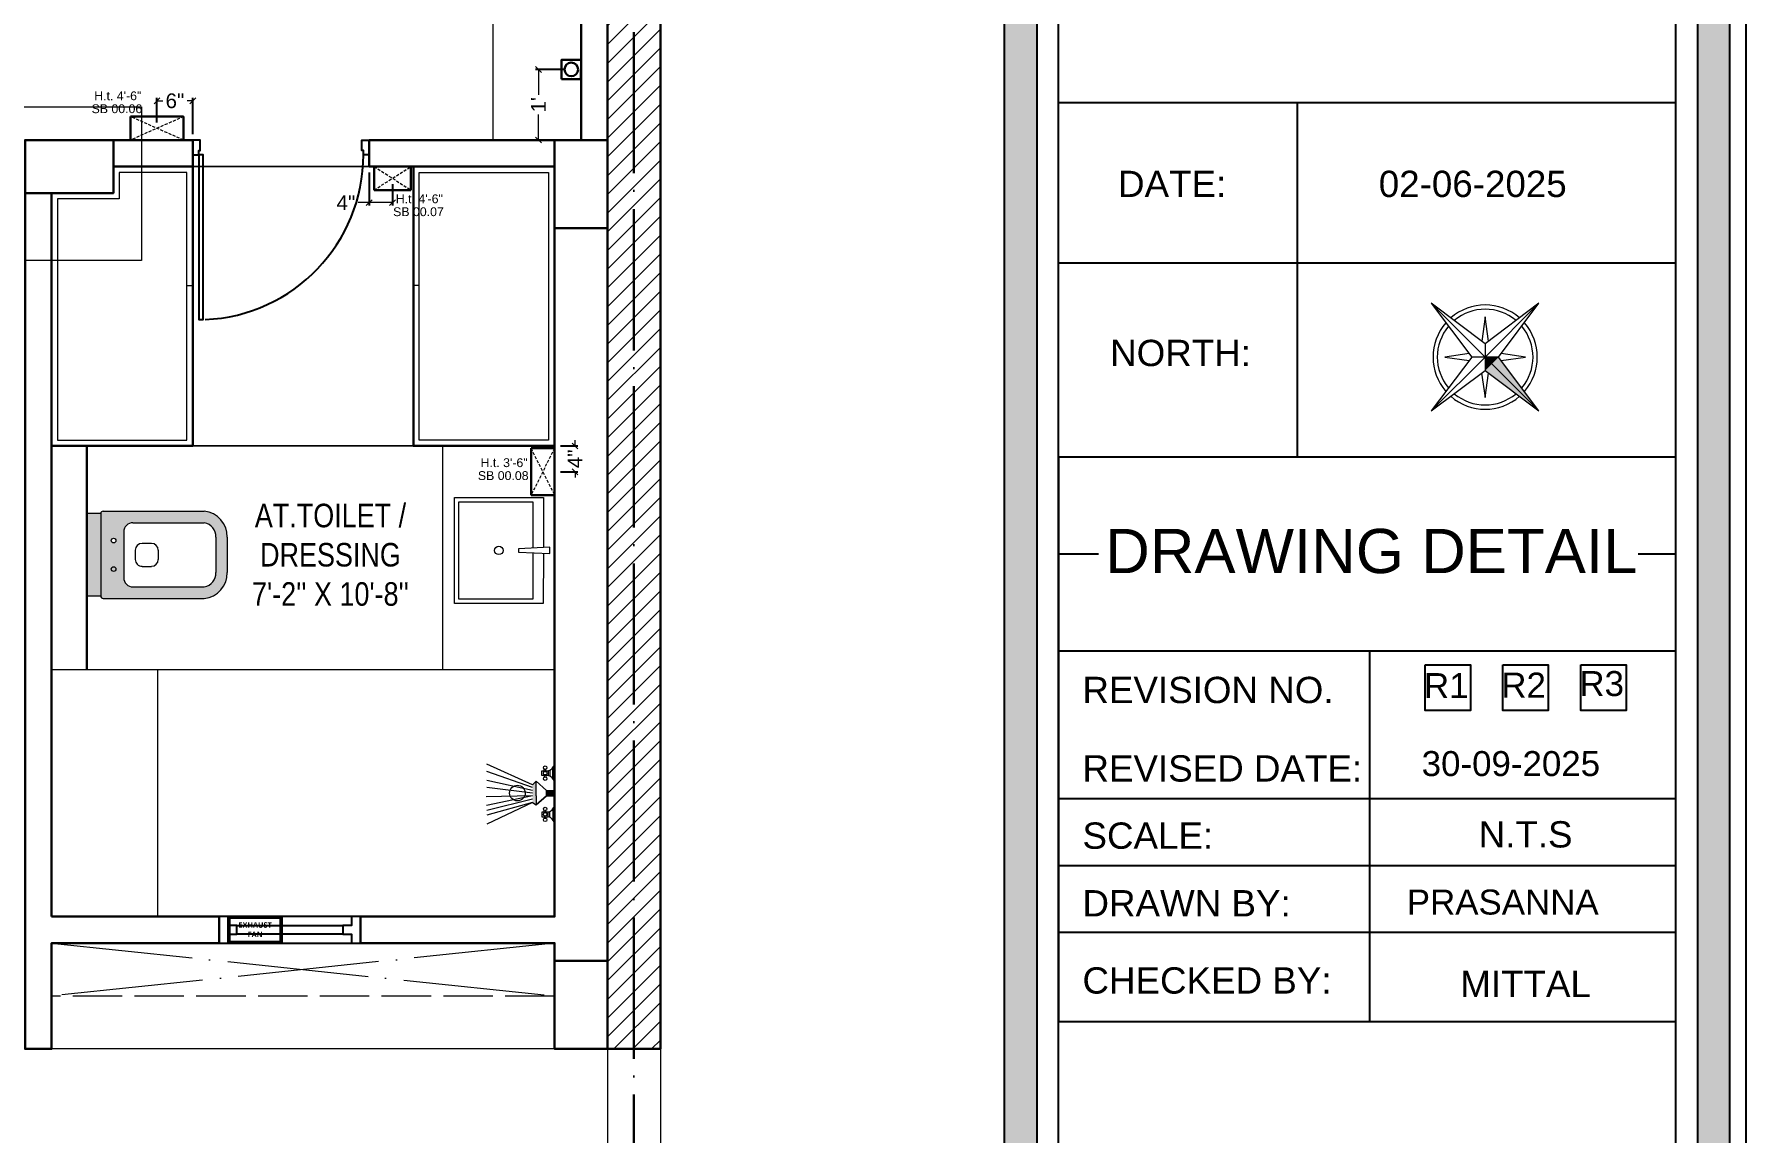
# Model space of a CAD drawing. Header units: millimetres. Extents: x 56222 to 3066687, y -650199 to -121287.
# Drawn here: x 140615.4 to 140906.4, y -177319.2 to -177132.5 of the extents above; entities that cross this region are included whole.
import ezdxf
from ezdxf.enums import TextEntityAlignment as Align

# ---------------------------------------------------------------- set-up
doc = ezdxf.new("R2010")
doc.units = ezdxf.units.MM
doc.header["$MEASUREMENT"] = 0
doc.header["$PDMODE"] = 35
for name, pattern in [('ACAD_ISO02W100', [15, 12, -3]), ('ACAD_ISO04W100', [30, 24, -3, 0, -3]), ('DASHED', [0.75, 0.5, -0.25]), ('DASHED2', [0.375, 0.25, -0.125])]:
    doc.linetypes.add(name, pattern=pattern)
doc.layers.get('Defpoints').update_dxf_attribs({"color": 220})
doc.layers.add('AR DOOR', color=40, linetype='Continuous')
doc.layers.add('AR ELE-5', color=134, linetype='Continuous')
for name, color, linetype, lineweight in [('COLUMN', 1, 'Continuous', 30), ('dim05', 1, 'Continuous', 13), ('el', 7, 'Continuous', 20), ('ELEC-wires', 1, 'DASHED2', 13), ('Electrical', 84, 'Continuous', 30), ('FIRST FLOOR ( TEXT )', 7, 'Continuous', 9), ('FURNI', 25, 'Continuous', 5), ('FURNITURE', 32, 'Continuous', 9), ('GROUND FLOOR', 7, 'Continuous', 9), ('GROUND FLOOR  ( HATCH )', 251, 'Continuous', 9), ('GROUND FLOOR  ( PLINE )', 251, 'Continuous', 30), ('NAME PLATE', 7, 'Continuous', 25), ('title block', 7, 'Continuous', 9), ('UTILITY', 48, 'Continuous', 9), ('wall', 7, 'Continuous', 30), ('X_PLOT', 1, 'Continuous', 9), ('XX~SLAB ( BEAM )~ ( DIM )', 7, 'Continuous', 9), ('XX~STR BEAM', 5, 'ACAD_ISO02W100', 9)]:
    doc.layers.add(name, color=color, linetype=linetype, lineweight=lineweight)
doc.layers.add('XX~SLAB ( PLINE )', color=251, linetype='Continuous', plot=False)
doc.styles.add('Arial', font='arial.ttf')
doc.styles.add('KATHA', font='swissc.ttf')
doc.styles.get("Standard").update_dxf_attribs({"font": 'arial.ttf', "height": 6})
doc.dimstyles.new('ISO-25', dxfattribs={"dimtxt": 2.5, "dimasz": 1, "dimexe": 0.5, "dimexo": 1, "dimtad": 0, "dimdec": 1, "dimlunit": 4, "dimtxsty": 'Standard', "dimblk": 'OBLIQUE', "dimcen": 2.5, "dimclrd": 1, "dimclre": 1, "dimclrt": 5, "dimadec": 0, "dimazin": 0, "dimtfac": 1, "dimtdec": 1, "dimtmove": 0, "dimatfit": 3, "dimfxl": 1, "dimlwd": -1, "dimarcsym": 0})

# ---------------------------------------------------------------- blocks, each defined once
blk = doc.blocks.new('4t')
at = {"transparency": 33554607}
h = blk.add_hatch(color=1, dxfattribs=at)
h.dxf.hatch_style = 1
h.paths.add_polyline_path([(45531.33, -35822.29), (45529.23, -35821.83), (45528.09, -35837.01)])
h = blk.add_hatch(color=1, dxfattribs=at)
h.dxf.hatch_style = 1
h.paths.add_polyline_path([(45533.44, -35822.75), (45531.33, -35822.29), (45528.09, -35837.01)])
h = blk.add_hatch(color=1, dxfattribs=at)
h.dxf.hatch_style = 1
h.paths.add_polyline_path([(45531.8, -35820.19), (45529.23, -35821.83), (45531.33, -35822.29)])
h = blk.add_hatch(color=1, dxfattribs=at)
h.dxf.hatch_style = 1
h.paths.add_polyline_path([(45531.8, -35820.19), (45531.33, -35822.29), (45533.44, -35822.75)])
at = {"layer": 'title block', "color": 7, "lineweight": 9}
for p, q in [((45535.51, -35803.37), (45530.16, -35817.62)), ((45535.51, -35803.37), (45531.8, -35820.19)), ((45534.36, -35818.55), (45535.51, -35803.37)), ((45530.5, -35816.7), (45526.88, -35812.49)), ((45526.88, -35812.49), (45529.18, -35817.55)), ((45539.5, -35815.27), (45534.44, -35817.57)), ((45535.28, -35818.89), (45539.5, -35815.27)), ((45530.16, -35817.62), (45514.98, -35816.48)), ((45514.98, -35816.48), (45529.23, -35821.83)), ((45514.98, -35816.48), (45531.8, -35820.19)), ((45531.8, -35820.19), (45530.16, -35817.62)), ((45534.36, -35818.55), (45531.8, -35820.19)), ((45548.62, -35823.9), (45534.36, -35818.55)), ((45528.31, -35821.48), (45524.1, -35825.11)), ((45524.1, -35825.11), (45529.16, -35822.81)), ((45531.8, -35820.19), (45528.09, -35837.01)), ((45529.23, -35821.83), (45528.09, -35837.01)), ((45528.09, -35837.01), (45533.44, -35822.75)), ((45531.8, -35820.19), (45529.23, -35821.83)), ((45533.44, -35822.75), (45531.8, -35820.19)), ((45531.8, -35820.19), (45548.62, -35823.9)), ((45533.44, -35822.75), (45548.62, -35823.9)), ((45536.71, -35827.89), (45534.42, -35822.83)), ((45533.09, -35823.67), (45536.71, -35827.89))]:
    blk.add_line(p, q, dxfattribs=at)
for radius, start, end in [(11.79, 81.36, 163.7665), (10.83, 82.4286, 162.6979), (10.83, 352.4286, 72.6979), (11.79, 351.36, 73.7665), (11.79, 171.36, 253.7665), (10.83, 172.4286, 252.6979), (11.79, 261.36, 343.7665), (10.83, 262.4286, 342.6979)]:
    blk.add_arc((45531.8, -35820.19), radius, start, end, dxfattribs=at)
blk = doc.blocks.new('LAYOUT FILE')
at = {"layer": 'NAME PLATE', "true_color": 0xd39e00}
h = blk.add_hatch(color=42, dxfattribs=at)
h.paths.add_polyline_path([(3346889.83, -513806.18), (3346889.83, -514260.7), (3347535.56, -514260.7), (3347535.56, -513806.18)])
h.paths.add_polyline_path([(3346894.36, -513810.71), (3347531.03, -513810.71), (3347531.03, -514256.17), (3346894.36, -514256.17)], flags=16)
blk.add_hatch(color=42, dxfattribs=at).paths.add_polyline_path([(3347433.6, -514256.17), (3347438.13, -514256.17), (3347438.13, -513806.18), (3347433.6, -513806.18)])
at = {"layer": 'NAME PLATE', "color": 42, "true_color": 0xd39e00}
for p, q in [((3347527.96, -513994.31), (3347441.2, -513994.31)), ((3347474.77, -513994.31), (3347474.77, -514044.12)), ((3347527.96, -514016.86), (3347441.2, -514016.86)), ((3347527.96, -514044.12), (3347441.2, -514044.12)), ((3347441.2, -514044.12), (3347441.2, -514123.43)), ((3347527.96, -514044.12), (3347527.96, -514123.43)), ((3347441.2, -514057.72), (3347446.81, -514057.72)), ((3347522.72, -514057.72), (3347527.96, -514057.72)), ((3347441.2, -514071.32), (3347527.96, -514071.32)), ((3347484.98, -514123.43), (3347484.98, -514071.32)), ((3347527.96, -514092.16), (3347441.2, -514092.16)), ((3347527.96, -514101.55), (3347441.2, -514101.55)), ((3347527.96, -514110.94), (3347441.2, -514110.94)), ((3347441.2, -514123.43), (3347527.96, -514123.43))]:
    blk.add_line(p, q, dxfattribs=at)
for points in [[(3346887.56, -513803.91), (3347537.83, -513803.91), (3347537.83, -514262.96), (3346887.56, -514262.96)], [(3346889.83, -513806.18), (3347535.56, -513806.18), (3347535.56, -514260.7), (3346889.83, -514260.7)], [(3347433.6, -514256.17), (3347433.6, -513806.18), (3347438.13, -513806.18), (3347438.13, -514256.17)], [(3346894.36, -513810.71), (3347531.03, -513810.71), (3347531.03, -514256.17), (3346894.36, -514256.17)], [(3347441.2, -514252.44), (3347441.2, -513814.44), (3347527.96, -513814.44), (3347527.96, -514252.44)], [(3347492.73, -514073.33), (3347499.12, -514073.33), (3347499.12, -514079.72), (3347492.73, -514079.72)], [(3347503.67, -514073.33), (3347510.06, -514073.33), (3347510.06, -514079.72), (3347503.67, -514079.72)], [(3347514.62, -514073.33), (3347521.01, -514073.33), (3347521.01, -514079.72), (3347514.62, -514079.72)]]:
    blk.add_lwpolyline(points, close=True, dxfattribs=at)
at = {"layer": 'NAME PLATE', "xscale": 0.6215000753186288, "yscale": 0.6215000753186288, "zscale": 0.6215000753186288, "rotation": 57.43675864906671}
blk.add_blockref('4t', (3313507.76, -525897.34), dxfattribs=at)
at = {"layer": 'NAME PLATE', "style": 'Arial'}
for s, height, p in [('DATE:', 3.699, (3347457.17, -514007.54)), ('02-06-2025', 3.699, (3347499.44, -514007.54)), ('NORTH:', 3.699, (3347458.35, -514031.31)), ('DRAWING DETAIL', 6.2234, (3347485.18, -514060.42)), ('REVISION NO.', 3.6986, (3347462.21, -514078.69)), ('REVISED DATE: ', 3.6986, (3347464.94, -514089.72)), ('SCALE:', 3.699, (3347453.75, -514099.17)), ('DRAWN BY:', 3.699, (3347459.2, -514108.68)), ('CHECKED BY:', 3.6986, (3347462.07, -514119.53)), ('MITTAL', 3.699, (3347506.87, -514120.02))]:
    blk.add_text(s, height=height, dxfattribs=at).set_placement(p, align=Align.CENTER)
at = {"layer": 'NAME PLATE', "insert": (3347506.87, -514095.29, 0), "char_height": 3.699, "width": 7.2187, "attachment_point": 2, "style": 'Arial'}
blk.add_mtext('N.T.S', dxfattribs=at)
blk = doc.blocks.new('A$C3EC62B37')
at = {"layer": 'FURNITURE', "lineweight": 30, "ltscale": 0.25, "true_color": 0xffffff}
h = blk.add_hatch(color=7, dxfattribs=at)
h.dxf.hatch_style = 1
h.paths.add_polyline_path([(-12.22, 0), (-12.22, 2.35), (-26.26, 2.35), (-26.26, 0)])
h.paths.add_polyline_path([(-26.26, 2.35), (-12.22, 2.35, 0.414214), (-11.83, 2.74), (-11.83, 19.96, 0.388639), (-16.24, 23.87), (-22.38, 23.87, 0.379499), (-26.65, 19.96), (-26.65, 2.74, 0.414214)])
h.paths.add_polyline_path([(-15.35, 6.26), (-23.13, 6.26, -0.414214), (-24.7, 7.83), (-24.7, 19.96, -0.349567), (-22.37, 21.91), (-16.24, 21.91, -0.364948), (-13.78, 19.96), (-13.78, 7.83, -0.414214)], flags=16)
h.paths.add_polyline_path([(-18.46, 8.22), (-20.02, 8.22, -0.414214), (-21.2, 9.39), (-21.2, 10.96, -0.414214), (-20.02, 12.13), (-18.46, 12.13, -0.414214), (-17.28, 10.96), (-17.28, 9.39, -0.414214)], flags=0)
h.paths.add_polyline_path([(-22.06, 4.53, -1), (-21.27, 4.53, -1)], flags=16)
at = {"layer": 'FURNITURE', "color": 0, "linetype": 'ByBlock', "lineweight": -2}
for p, q in [((-22.24, 23.87), (-16.24, 23.87)), ((-22.24, 21.91), (-16.24, 21.91)), ((-26.65, 2.74), (-26.65, 19.96)), ((-24.7, 7.83), (-24.7, 19.96)), ((-13.78, 7.83), (-13.78, 19.96)), ((-11.83, 2.74), (-11.83, 19.96)), ((-20.02, 12.13), (-18.46, 12.13)), ((-21.2, 9.39), (-21.2, 10.96)), ((-17.28, 9.39), (-17.28, 10.96)), ((-23.13, 6.26), (-15.35, 6.26)), ((-20.02, 8.22), (-18.46, 8.22)), ((-26.26, 2.35), (-12.22, 2.35)), ((-26.26, 2.35), (-26.26, 0)), ((-26.26, 0), (-12.22, 0)), ((-26.26, 0), (-12.22, 0)), ((-12.22, 2.35), (-12.22, 0))]:
    blk.add_line(p, q, dxfattribs=at)
for centre in [(-21.66, 4.53), (-16.81, 4.53)]:
    blk.add_circle(centre, 0.391, dxfattribs=at)
for centre, radius, start, end in [((-22.31, 19.5), 4.37, 89.0873, 174.0395), ((-16.17, 19.5), 4.37, 5.9605, 90.9127), ((-22.31, 19.48), 2.44, 88.437, 168.6348), ((-16.17, 19.48), 2.44, 11.3652, 91.563), ((-20.02, 10.96), 1.17, 90, 180), ((-18.46, 10.96), 1.17, 0, 90), ((-20.02, 9.39), 1.17, 180, 270), ((-18.46, 9.39), 1.17, 270, 0), ((-23.13, 7.83), 1.57, 180, 270), ((-15.35, 7.83), 1.57, 270, 0), ((-26.26, 2.74), 0.391, 180, 270), ((-12.22, 2.74), 0.391, 270, 0)]:
    blk.add_arc(centre, radius, start, end, dxfattribs=at)
blk = doc.blocks.new('*U262')
for points in [[(-40, 0), (0, 0), (0, 30), (10, 30), (10, 100), (-40, 100)], [(0, 0), (0, -1120), (30, -1120), (30, 0)], [(1160, 0), (1120, 0), (1120, 30), (1110, 30), (1110, 100), (1160, 100)]]:
    blk.add_lwpolyline(points, close=True)
at = {"layer": 'AR ELE-5', "linetype": 'ByBlock', "ltscale": 15}
blk.add_arc((-2, 1), 1122, 272.373, 359.9653, dxfattribs=at)
blk = doc.blocks.new('A$C07311617')
at = {"layer": 'UTILITY'}
h = blk.add_hatch(color=7, dxfattribs=at)
h.paths.add_polyline_path([(-3.13, 2.02), (-3.13, 0), (-3.74, 0), (-3.74, 0.46), (-3.74, 1.42)])
h.paths.add_polyline_path([(-3.13, 0), (-3.13, -0.46), (-3.13, -2.02), (-3.74, -1.59), (-3.74, -0.46), (-3.74, 0)])
h = blk.add_hatch(color=7, dxfattribs=at)
h.paths.add_polyline_path([(0, 0.46), (0, 0), (-1.35, 0), (-1.35, 0.46)])
h.paths.add_polyline_path([(0, 0), (0, -0.46), (-1.35, -0.46), (-1.35, 0)])
at = {"layer": 'UTILITY', "color": 7}
for p, q in [((-3.74, 1.42), (-11.52, 4.9)), ((-3.74, 0.94), (-11.52, 3.66)), ((-1.74, 3.79), (-1.74, 4.05)), ((-1.74, 2.99), (-1.74, 2.72)), ((-1.47, 3.79), (-1.47, 4.05)), ((-1.47, 2.99), (-1.47, 2.72)), ((-0.8, 3.9), (-0.8, 2.88)), ((-0.27, 2.44), (-0.27, 4.33)), ((-3.74, 0.46), (-11.52, 2.15)), ((-3.74, 0), (-11.52, 0.93)), ((-3.13, 2.02), (-3.74, 1.42)), ((-3.13, -0.46), (-3.13, 2.02)), ((-1.35, 0.46), (-3.13, 2.02)), ((-3.13, 0.46), (-3.13, 1.42)), ((-1.35, -0.46), (-1.35, 0.46)), ((-1.35, 0.46), (0, 0.46)), ((0, -0.46), (0, 0.46)), ((-3.74, -0.46), (-11.62, -0.61)), ((-3.74, -0.46), (-11.57, -2.09)), ((-3.74, -1.03), (-11.52, -2.96)), ((-3.74, -1.59), (-11.52, -5.3)), ((-3.74, -1.59), (-11.52, -3.73)), ((-3.74, -1.59), (-3.13, -2.02)), ((-3.13, -0.46), (-3.13, -2.02)), ((-1.35, -0.46), (-3.13, -2.02)), ((-1.35, -0.46), (0, -0.46)), ((-0.27, -2.68), (-0.27, -4.56)), ((-1.74, -3.22), (-1.74, -2.95)), ((-1.74, -4.02), (-1.74, -4.29)), ((-1.47, -3.22), (-1.47, -2.95)), ((-1.47, -4.02), (-1.47, -4.29)), ((-0.8, -4.13), (-0.8, -3.11))]:
    blk.add_line(p, q, dxfattribs=at)
for points in [[(-1.07, 2.99), (-2.14, 2.99), (-2.14, 3.79), (-1.07, 3.79)], [(-1.07, -3.22), (-2.14, -3.22), (-2.14, -4.02), (-1.07, -4.02)]]:
    blk.add_lwpolyline(points, close=True, dxfattribs=at)
for points in [[(-1.35, 0.46), (-3.13, 2.02)], [(-3.13, -2.02), (-1.35, -0.46)]]:
    blk.add_lwpolyline(points, dxfattribs=at)
for centre, radius in [((-1.6, 4.32), 0.298), ((-1.6, 3.39), 0.298), ((-6.31, 0), 1.33), ((-1.6, 2.45), 0.298), ((-1.6, -2.69), 0.298), ((-1.6, -3.62), 0.298), ((-1.6, -4.55), 0.298)]:
    blk.add_circle(centre, radius, dxfattribs=at)
for centre, start, end in [((-1.47, 5.26), 285.2551, 344.7449), ((-1.47, 1.52), 15.2551, 74.7449), ((-1.47, -1.75), 285.2551, 344.7449), ((-1.47, -5.49), 15.2551, 74.7449)]:
    blk.add_arc(centre, 1.52, start, end, dxfattribs=at)
blk = doc.blocks.new('6616')
at = {"color": 242, "linetype": 'DASHED', "true_color": 0xcd2027}
for p, q in [((386784.79, -36915.77), (386775.78, -36911.78)), ((386784.79, -36911.78), (386775.78, -36915.77))]:
    blk.add_line(p, q, dxfattribs=at)
at = {"layer": 'ELEC-wires', "color": 5, "linetype": 'ByBlock', "lineweight": 30, "ltscale": 4}
blk.add_lwpolyline([(386775.78, -36911.78), (386784.79, -36911.78), (386784.79, -36915.77), (386775.78, -36915.77)], close=True, dxfattribs=at)
blk = doc.blocks.new('_Oblique')
at = {"layer": 'wall', "color": 0, "lineweight": -2}
blk.add_line((-0.5, -0.5), (0.5, 0.5), dxfattribs=at)
blk = doc.blocks.new('*D409')
at = {"layer": 'Defpoints', "color": 0, "lineweight": 0, "transparency": 16777216}
for p in [(140703.85, -177202.48), (140703.85, -177206.86), (140707.33, -177206.86)]:
    blk.add_point(p, dxfattribs=at)
at = {"layer": 'dim05', "color": 1, "linetype": 'Continuous', "lineweight": -2, "transparency": 16777216}
for p, q in [((140704.85, -177202.48), (140707.83, -177202.48)), ((140704.85, -177206.86), (140707.83, -177206.86))]:
    blk.add_line(p, q, dxfattribs=at)
at = {"layer": 'dim05', "color": 1, "linetype": 'Continuous', "transparency": 16777216}
for p, q in [((140707.33, -177202.48), (140707.33, -177201.48)), ((140707.33, -177202.48), (140707.33, -177202.56)), ((140707.33, -177206.86), (140707.33, -177206.78)), ((140707.33, -177206.86), (140707.33, -177207.86))]:
    blk.add_line(p, q, dxfattribs=at)
at = {"layer": 'dim05', "color": 1, "transparency": 16777216}
for p, rotation in [((140707.33, -177202.48), 270), ((140707.33, -177206.86), 90)]:
    blk.add_blockref('_Oblique', p, dxfattribs=dict(at, rotation=rotation))
at = {"layer": 'dim05', "color": 5, "lineweight": 25, "transparency": 16777216, "insert": (140707.33, -177204.67), "char_height": 2.5, "attachment_point": 5, "rotation": 90, "style": 'Arial'}
blk.add_mtext('4"', dxfattribs=at)
blk = doc.blocks.new('*D465')
at = {"layer": 'Defpoints', "color": 0, "lineweight": 0, "transparency": 16777216}
for p in [(140672.35, -177154.98), (140676.3, -177156.98), (140676.3, -177161.12)]:
    blk.add_point(p, dxfattribs=at)
at = {"layer": 'dim05', "color": 1, "linetype": 'Continuous', "lineweight": -2, "transparency": 16777216}
for p, q in [((140672.35, -177155.98), (140672.35, -177161.62)), ((140676.3, -177157.98), (140676.3, -177161.62))]:
    blk.add_line(p, q, dxfattribs=at)
at = {"layer": 'dim05', "color": 1, "linetype": 'Continuous', "transparency": 16777216}
for p, q in [((140672.35, -177161.12), (140670.49, -177161.12)), ((140676.3, -177161.12), (140672.35, -177161.12))]:
    blk.add_line(p, q, dxfattribs=at)
at = {"layer": 'dim05', "color": 1, "transparency": 16777216, "rotation": 180}
blk.add_blockref('_Oblique', (140672.35, -177161.12), dxfattribs=at)
at = {"layer": 'dim05', "color": 1, "transparency": 16777216}
blk.add_blockref('_Oblique', (140676.3, -177161.12), dxfattribs=at)
at = {"layer": 'dim05', "color": 5, "lineweight": 25, "transparency": 16777216, "insert": (140668.38, -177161.12), "char_height": 2.5, "attachment_point": 5, "style": 'Arial'}
blk.add_mtext('4"', dxfattribs=at)
blk = doc.blocks.new('A$C1B9B2090')
at = {"layer": 'Electrical', "ltscale": 10}
blk.add_line((0, 4.97), (10.08, 4.97), dxfattribs=at)
at = {"layer": 'Electrical', "ltscale": 2}
for points in [[(0, 0), (10.08, 0), (10.08, 4.97), (0, 4.97)], [(0.25, 0.25), (9.83, 0.25), (9.83, 4.72), (0.25, 4.72)]]:
    blk.add_lwpolyline(points, close=True, dxfattribs=at)
at = {"layer": 'Electrical', "ltscale": 2, "insert": (1.5, 3.92), "char_height": 1.05, "width": 7.1646, "attachment_point": 1}
blk.add_mtext('\\pxqc;{\\fMalgun Gothic|b1|i0|c0|p34;\\W5.565;\\C0;\\W1;EXHAUST \\P\\W7.7995;\\W1;FAN}', dxfattribs=at)
blk = doc.blocks.new('*D430')
at = {"layer": 'Defpoints', "color": 0, "lineweight": 0, "transparency": 16777216}
for p in [(140642.35, -177143.82), (140636.26, -177148.49), (140642.35, -177150.48)]:
    blk.add_point(p, dxfattribs=at)
at = {"layer": 'dim05', "color": 1, "linetype": 'Continuous', "lineweight": -2, "transparency": 16777216}
for p, q in [((140636.26, -177147.49), (140636.26, -177143.32)), ((140642.35, -177149.48), (140642.35, -177143.32))]:
    blk.add_line(p, q, dxfattribs=at)
at = {"layer": 'dim05', "color": 1, "linetype": 'Continuous', "transparency": 16777216}
for p, q in [((140636.26, -177143.82), (140637.24, -177143.82)), ((140642.35, -177143.82), (140641.37, -177143.82))]:
    blk.add_line(p, q, dxfattribs=at)
at = {"layer": 'dim05', "color": 1, "transparency": 16777216, "rotation": 180}
blk.add_blockref('_Oblique', (140636.26, -177143.82), dxfattribs=at)
at = {"layer": 'dim05', "color": 1, "transparency": 16777216}
blk.add_blockref('_Oblique', (140642.35, -177143.82), dxfattribs=at)
at = {"layer": 'dim05', "color": 5, "lineweight": 25, "transparency": 16777216, "insert": (140639.31, -177143.82), "char_height": 2.5, "attachment_point": 5, "style": 'Arial'}
blk.add_mtext('6"', dxfattribs=at)
blk = doc.blocks.new('*D431')
at = {"layer": 'Defpoints', "color": 0, "lineweight": 0, "transparency": 16777216}
for p in [(140706.7, -177138.48), (140701.11, -177150.48), (140706.7, -177150.48)]:
    blk.add_point(p, dxfattribs=at)
at = {"layer": 'dim05', "color": 1, "linetype": 'Continuous', "lineweight": -2, "transparency": 16777216}
for p, q in [((140705.7, -177138.48), (140700.61, -177138.48)), ((140705.7, -177150.48), (140700.61, -177150.48))]:
    blk.add_line(p, q, dxfattribs=at)
at = {"layer": 'dim05', "color": 1, "linetype": 'Continuous', "transparency": 16777216}
for p, q in [((140701.11, -177138.48), (140701.11, -177142.82)), ((140701.11, -177150.48), (140701.11, -177146.14))]:
    blk.add_line(p, q, dxfattribs=at)
at = {"layer": 'dim05', "color": 1, "transparency": 16777216}
for p, rotation in [((140701.11, -177138.48), 90), ((140701.11, -177150.48), 270)]:
    blk.add_blockref('_Oblique', p, dxfattribs=dict(at, rotation=rotation))
at = {"layer": 'dim05', "color": 5, "lineweight": 25, "transparency": 16777216, "insert": (140701.11, -177144.48), "char_height": 2.5, "attachment_point": 5, "rotation": 90, "style": 'Arial'}
blk.add_mtext("1'", dxfattribs=at)

msp = doc.modelspace()

# ---------------------------------------------------------------- hatches: boundary and pattern name
at = {"layer": 'GROUND FLOOR  ( HATCH )'}
h = msp.add_hatch(dxfattribs=at)
h.set_pattern_fill('ANSI31', color=6, scale=18, style=0)
h.set_pattern_definition([(45, (24181.1643, -14685.805), (-1.590990258, 1.590990258), [])])
h.paths.add_polyline_path([(140721.8502, -176961.4795), (140712.8502, -176961.4795), (140712.8502, -177304.9795), (140721.8502, -177304.9795)])

# ---------------------------------------------------------------- linework, layer by layer
at = {"layer": 'COLUMN'}
for points in [[(140628.8502, -177150.4795), (140628.8502, -177159.4795), (140613.8502, -177159.4795), (140613.8502, -177150.4795)], [(140703.8502, -177150.4795), (140712.8502, -177150.4795), (140712.8502, -177165.4795), (140703.8502, -177165.4795)], [(140703.8502, -177289.9795), (140712.8502, -177289.9795), (140712.8502, -177304.9795), (140703.8502, -177304.9795)]]:
    msp.add_lwpolyline(points, close=True, dxfattribs=at)
at = {"layer": 'FURNI', "lineweight": 0}
msp.add_lwpolyline([(140521.2525, -177144.8422), (140633.6213, -177144.8422), (140633.6213, -177170.9681), (140521.2525, -177170.9681)], close=True, dxfattribs=at)
at = {"layer": 'FURNITURE'}
for p, q in [((140641.3502, -177175.2295), (140642.3502, -177175.2295)), ((140680.8502, -177175.2295), (140679.8502, -177175.2295)), ((140684.8502, -177240.4795), (140684.8502, -177202.4795))]:
    msp.add_line(p, q, dxfattribs=at)
for points in [[(140708.3502, -177126.4712), (140693.3502, -177126.4712), (140693.3502, -177150.4795), (140708.3502, -177150.4795)], [(140702.8502, -177155.9795), (140702.8502, -177201.4795), (140680.8502, -177201.4795), (140680.8502, -177155.9795)], [(140697.7321, -177219.9503), (140697.7317, -177220.5219), (140703.0285, -177220.7798), (140703.0292, -177219.6995)], [(140618.3502, -177240.4795), (140636.3502, -177240.4795), (140636.3502, -177282.4795), (140618.3502, -177282.4795)]]:
    msp.add_lwpolyline(points, close=True, dxfattribs=at)
at = {"layer": 'FURNITURE', "lineweight": 30}
msp.add_lwpolyline([(140618.3502, -177159.4795), (140618.3502, -177202.4795), (140642.3502, -177202.4795), (140642.3502, -177154.9795), (140628.8502, -177154.9795)], dxfattribs=at)
at = {"layer": 'FURNITURE'}
for points in [[(140629.8502, -177155.9795), (140629.8502, -177160.4795), (140619.3502, -177160.4795)], [(140619.3502, -177160.4795), (140619.3502, -177201.4795), (140641.3502, -177201.4795), (140641.3502, -177155.9795), (140629.8502, -177155.9795)], [(140701.9483, -177220.7272), (140701.9338, -177229.2383), (140686.8399, -177229.2295), (140686.8605, -177211.2295), (140701.9545, -177211.2383), (140701.9489, -177219.7507)], [(140700.1479, -177220.6396), (140700.1339, -177228.5169), (140687.5605, -177228.5098), (140687.5802, -177211.9502), (140700.1536, -177211.9572), (140700.1485, -177219.8359)]]:
    msp.add_lwpolyline(points, dxfattribs=at)
at = {"layer": 'FURNITURE', "lineweight": 30}
msp.add_lwpolyline([(140679.8502, -177154.9795), (140703.8502, -177154.9795), (140703.8502, -177202.4795), (140679.8502, -177202.4795)], close=True, dxfattribs=at)
at = {"layer": 'FURNITURE'}
msp.add_circle((140694.3868, -177220.2339), 0.7202, dxfattribs=at)
at = {"layer": 'GROUND FLOOR'}
for p, q in [((140712.8502, -176921.4306), (140712.8502, -177442.3634)), ((140721.8502, -176921.4306), (140721.8502, -177442.3634)), ((140642.3502, -177150.4795), (140613.8502, -177150.4795)), ((140642.3502, -177150.4795), (140642.3502, -177154.9795)), ((140703.8502, -177150.4795), (140672.3542, -177150.4782)), ((140672.3542, -177150.4782), (140672.3542, -177154.9782)), ((140703.8502, -177154.9795), (140628.8502, -177154.9795)), ((140703.8502, -177154.9795), (140703.8502, -177282.4795)), ((140618.3502, -177159.4795), (140618.3502, -177282.4795)), ((140618.3502, -177202.4795), (140703.8502, -177202.4795)), ((140618.3502, -177240.4795), (140703.8502, -177240.4795)), ((140649.8502, -177282.4795), (140703.8502, -177282.4795)), ((140670.8502, -177282.4795), (140670.8502, -177286.9795)), ((140618.3502, -177286.9795), (140618.3502, -177304.9795)), ((140649.8502, -177286.9795), (140703.8502, -177286.9795)), ((140703.8502, -177286.9795), (140703.8502, -177304.9795)), ((140712.8502, -177304.9795), (140312.3502, -177304.9795))]:
    msp.add_line(p, q, dxfattribs=at)
at = {"layer": 'GROUND FLOOR', "color": 1, "linetype": 'ACAD_ISO04W100'}
for p, q in [((140717.3502, -176921.4306), (140717.3502, -177304.9795)), ((140618.3502, -177286.9795), (140703.8502, -177295.9795)), ((140703.8502, -177286.9795), (140618.3502, -177295.9795))]:
    msp.add_line(p, q, dxfattribs=at)
at = {"layer": 'GROUND FLOOR', "linetype": 'ACAD_ISO02W100', "ltscale": 0.7}
msp.add_line((140703.8502, -177295.9795), (140618.3502, -177295.9795), dxfattribs=at)
at = {"layer": 'GROUND FLOOR', "color": 6, "lineweight": 30}
msp.add_lwpolyline([(140721.8502, -176961.4795), (140712.8502, -176961.4795), (140712.8502, -177304.9795), (140721.8502, -177304.9795)], close=True, dxfattribs=at)
at = {"layer": 'GROUND FLOOR  ( PLINE )'}
msp.add_lwpolyline([(140712.8502, -177012.4795), (140667.8502, -177012.4795), (140667.8502, -177021.4795), (140708.3502, -177021.4795), (140708.3502, -177150.4795), (140672.3542, -177150.4782), (140672.3542, -177154.9782), (140703.8502, -177154.9795), (140703.8502, -177282.4795), (140670.8502, -177282.4795), (140670.8502, -177286.9795), (140703.8502, -177286.9795), (140703.8502, -177304.9795), (140712.8502, -177304.9795)], close=True, dxfattribs=at)
for points in [[(140618.3502, -177282.4795), (140646.8451, -177282.4795), (140646.8451, -177286.9795), (140618.3502, -177286.9795), (140618.3502, -177304.9795), (140613.8502, -177304.9795), (140613.8502, -177150.4795), (140642.3502, -177150.4795), (140642.3502, -177154.9795), (140628.8502, -177154.9795)], [(140618.3502, -177159.4795), (140618.3502, -177282.4795)], [(140624.3502, -177202.4795), (140624.3502, -177240.4795)]]:
    msp.add_lwpolyline(points, dxfattribs=at)
at = {"layer": 'X_PLOT', "linetype": 'ACAD_ISO04W100', "lineweight": 30}
msp.add_line((140717.3502, -176921.4306), (140717.3502, -177417.2295), dxfattribs=at)
at = {"layer": 'XX~SLAB ( BEAM )~ ( DIM )', "color": 242, "linetype": 'DASHED', "true_color": 0xcd2027}
for p, q in [((140673.1709, -177154.9783), (140679.4335, -177158.9783)), ((140673.1709, -177158.9783), (140679.4335, -177154.9795)), ((140703.8502, -177202.8594), (140699.8502, -177210.8594)), ((140699.8502, -177202.8594), (140703.8502, -177210.8594))]:
    msp.add_line(p, q, dxfattribs=at)
at = {"layer": 'XX~SLAB ( BEAM )~ ( DIM )', "color": 6, "lineweight": 30}
msp.add_lwpolyline([(140705.0229, -177140.1304), (140708.3416, -177140.1304), (140708.3588, -177136.8203), (140705.04, -177136.8203)], close=True, dxfattribs=at)
at = {"layer": 'XX~SLAB ( BEAM )~ ( DIM )'}
msp.add_lwpolyline([(140642.3502, -177154.9795), (140679.8502, -177154.9795), (140679.8502, -177202.4795), (140642.3502, -177202.4795)], close=True, dxfattribs=at)
at = {"layer": 'XX~SLAB ( BEAM )~ ( DIM )', "color": 6, "lineweight": 30}
msp.add_circle((140706.6951, -177138.4754), 1.1551, dxfattribs=at)
at = {"layer": 'XX~SLAB ( PLINE )'}
msp.add_lwpolyline([(140670.8451, -177282.4795), (140669.3451, -177282.4795), (140669.3451, -177283.9795), (140667.8451, -177283.9795), (140667.8451, -177285.4795), (140649.8451, -177285.4795), (140649.8451, -177283.9795), (140648.3451, -177283.9795), (140648.3451, -177282.4795), (140646.8451, -177282.4795), (140646.8451, -177286.9795), (140648.3451, -177286.9795), (140648.3451, -177285.4795), (140649.8451, -177285.4795), (140649.8451, -177283.9795), (140667.8451, -177283.9795), (140667.8451, -177285.4795), (140669.3451, -177285.4795), (140669.3451, -177286.9795), (140670.8451, -177286.9795), (140670.8451, -177282.4795), (140646.8451, -177282.4795), (140646.8451, -177286.9795), (140670.8451, -177286.9795)], close=True, dxfattribs=at)
at = {"layer": 'XX~STR BEAM', "lineweight": 30}
for points in [[(140673.1709, -177158.9783), (140673.1709, -177154.9783), (140679.4335, -177154.9783), (140679.4335, -177158.9783)], [(140699.8502, -177202.8594), (140703.8502, -177202.8594), (140703.8502, -177210.8594), (140699.8502, -177210.8594)]]:
    msp.add_lwpolyline(points, close=True, dxfattribs=at)

# ---------------------------------------------------------------- block references
at = {"xscale": 0.9052782660299882, "yscale": 0.9052782660299882, "zscale": 0.9052782660299882}
msp.add_blockref('A$C1B9B2090', (140648.3451, -177286.9789), dxfattribs=at)
at = {"layer": 'AR DOOR', "linetype": 'ByBlock', "lineweight": -2, "extrusion": (0, 0, -1), "xscale": -0.02500332000264408, "yscale": 0.02500332000264408, "zscale": -0.02500332000264408}
msp.add_blockref('*U262', (-140643.3503, -177152.9785), dxfattribs=at)
at = {"layer": 'el', "color": 1}
msp.add_blockref('6616', (-246144.0254, -140234.7089), dxfattribs=at)
at = {"layer": 'FURNITURE', "rotation": 270.0000000028459}
msp.add_blockref('A$C3EC62B37', (140624.3502, -177240.2184), dxfattribs=at)
at = {"layer": 'FURNITURE', "lineweight": 18, "rotation": 0.03312803684924393}
msp.add_blockref('A$C07311617', (140703.8502, -177261.4795), dxfattribs=at)
at = {"layer": 'NAME PLATE', "lineweight": 0, "xscale": 1.209046105522275, "yscale": 1.209046105522275, "zscale": 1.209046105522275}
msp.add_blockref('LAYOUT FILE', (-3906421.2053, 444298.6509, 0.1256), dxfattribs=at)

# ---------------------------------------------------------------- texts
at = {"layer": 'Electrical', "color": 240, "true_color": 0xed1f24, "transparency": 33554687}
for s, p in [('H.t. 4\'-6"', (140625.5904, -177143.7076)), ('H.t. 4\'-6"', (140676.8591, -177161.2145)), ('H.t. 3\'-6"', (140691.2671, -177206.0678))]:
    msp.add_text(s, height=1.5, dxfattribs=at).set_placement(p)
at = {"layer": 'Electrical', "color": 5, "transparency": 33554687}
for s, p in [('SB 00.06', (140625.1392, -177145.9054)), ('SB 00.07', (140676.408, -177163.4123)), ('SB 00.08', (140690.816, -177208.2656))]:
    msp.add_text(s, height=1.5, dxfattribs=at).set_placement(p)
at = {"layer": 'FIRST FLOOR ( TEXT )', "insert": (140665.7572, -177220.9956), "char_height": 4, "attachment_point": 5, "style": 'KATHA'}
msp.add_mtext("AT.TOILET /\\PDRESSING\\P7'-2'' X 10'-8''", dxfattribs=at)
at = {"layer": 'NAME PLATE', "style": 'Arial'}
for s, p in [('30-09-2025', (140866.4394, -177258.588, 0.1256)), ('PRASANNA', (140865.0533, -177282.1264, 0.1256))]:
    msp.add_text(s, height=4.24568, dxfattribs=at).set_placement(p, align=Align.CENTER)
at = {"layer": 'NAME PLATE', "color": 1, "insert": (140855.453, -177241.0932, 0.1256), "char_height": 4.24568, "width": 5.841591, "attachment_point": 2, "style": 'Arial'}
msp.add_mtext('R1', dxfattribs=at)
at = {"layer": 'NAME PLATE', "char_height": 4.24568, "width": 5.841591, "attachment_point": 2, "style": 'Arial'}
for s, insert in [('R2', (140868.6009, -177240.9998, 0.1256)), ('R3', (140881.8755, -177240.7405, 0.1256))]:
    msp.add_mtext(s, dxfattribs=dict(at, insert=insert))

# ---------------------------------------------------------------- dimensions: what is measured, and where the dimension line sits
at = {"layer": 'dim05', "color": 27, "lineweight": 25, "true_color": 0x7d5120}
for base, p1, p2, override, picture, middle in [((140701.1108, -177150.4795), (140706.6951, -177138.4754), (140706.6951, -177150.4795), {"dimtxsty": 'Arial'}, '*D431', (140701.1108, -177144.4774)), ((140707.3258, -177206.8594), (140703.8502, -177202.4795), (140703.8502, -177206.8594), {"dimdec": 0, "dimtxsty": 'Arial'}, '*D409', (140707.3258, -177204.6695))]:
    dim = msp.add_linear_dim(base=base, p1=p1, p2=p2, angle=90, dimstyle='ISO-25', override=override, dxfattribs=at)
    dim.commit()
    dim.dimension.update_dxf_attribs({"geometry": picture, "text_midpoint": middle})
dim = msp.add_linear_dim(base=(140642.3502, -177143.8241), p1=(140636.2619, -177148.4861), p2=(140642.3502, -177150.4782), dimstyle='ISO-25', override={"dimdec": 0, "dimtxsty": 'Arial'}, dxfattribs=at)
dim.commit()
dim.dimension.update_dxf_attribs({"geometry": '*D430', "text_midpoint": (140639.306, -177143.8241)})
dim = msp.add_linear_dim(base=(140676.3022, -177161.1162), p1=(140672.3542, -177154.9795), p2=(140676.3022, -177156.9789), dimstyle='ISO-25', override={"dimtxsty": 'Arial'}, dxfattribs=at)
dim.commit()
dim.dimension.update_dxf_attribs({"geometry": '*D465', "text_midpoint": (140668.3818, -177161.1162), "dimtype": 160})

doc.saveas('drawing.dxf')
